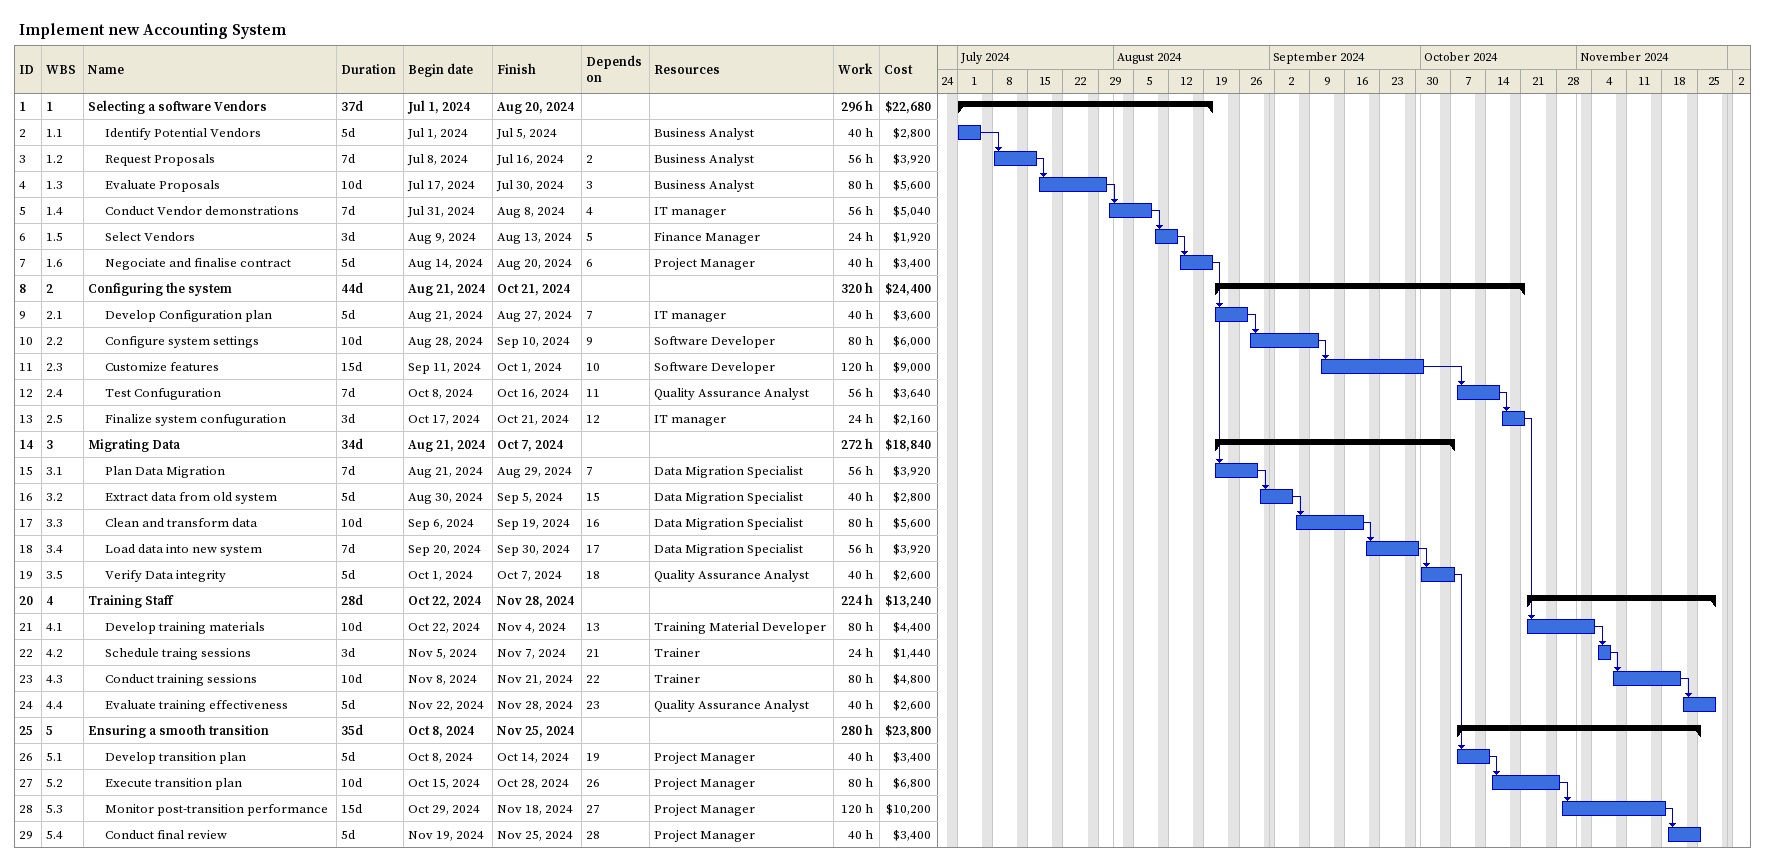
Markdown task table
Implement new Accounting System

| ID | WBS | Task | Duration | Start | Finish | Predecessors | Resources | Work (h) | Cost ($) |
|---|---|---|---|---|---|---|---|---|---|
| 1 | 1 | **Selecting a software Vendors** | 37d | 2024-07-01 | 2024-08-20 |  |  | 296 | 22680 |
| 2 | 1.1 | Identify Potential Vendors | 5d | 2024-07-01 | 2024-07-05 |  | Business Analyst | 40 | 2800 |
| 3 | 1.2 | Request Proposals | 7d | 2024-07-08 | 2024-07-16 | 2 | Business Analyst | 56 | 3920 |
| 4 | 1.3 | Evaluate Proposals | 10d | 2024-07-17 | 2024-07-30 | 3 | Business Analyst | 80 | 5600 |
| 5 | 1.4 | Conduct Vendor demonstrations | 7d | 2024-07-31 | 2024-08-08 | 4 | IT manager | 56 | 5040 |
| 6 | 1.5 | Select Vendors | 3d | 2024-08-09 | 2024-08-13 | 5 | Finance Manager | 24 | 1920 |
| 7 | 1.6 | Negociate and finalise contract | 5d | 2024-08-14 | 2024-08-20 | 6 | Project Manager | 40 | 3400 |
| 8 | 2 | **Configuring the system** | 44d | 2024-08-21 | 2024-10-21 |  |  | 320 | 24400 |
| 9 | 2.1 | Develop Configuration plan | 5d | 2024-08-21 | 2024-08-27 | 7 | IT manager | 40 | 3600 |
| 10 | 2.2 | Configure system settings | 10d | 2024-08-28 | 2024-09-10 | 9 | Software Developer | 80 | 6000 |
| 11 | 2.3 | Customize features | 15d | 2024-09-11 | 2024-10-01 | 10 | Software Developer | 120 | 9000 |
| 12 | 2.4 | Test Confuguration | 7d | 2024-10-08 | 2024-10-16 | 11 | Quality Assurance Analyst | 56 | 3640 |
| 13 | 2.5 | Finalize system confuguration | 3d | 2024-10-17 | 2024-10-21 | 12 | IT manager | 24 | 2160 |
| 14 | 3 | **Migrating Data** | 34d | 2024-08-21 | 2024-10-07 |  |  | 272 | 18840 |
| 15 | 3.1 | Plan Data Migration | 7d | 2024-08-21 | 2024-08-29 | 7 | Data Migration Specialist | 56 | 3920 |
| 16 | 3.2 | Extract data from old system | 5d | 2024-08-30 | 2024-09-05 | 15 | Data Migration Specialist | 40 | 2800 |
| 17 | 3.3 | Clean and transform data | 10d | 2024-09-06 | 2024-09-19 | 16 | Data Migration Specialist | 80 | 5600 |
| 18 | 3.4 | Load data into new system | 7d | 2024-09-20 | 2024-09-30 | 17 | Data Migration Specialist | 56 | 3920 |
| 19 | 3.5 | Verify Data integrity | 5d | 2024-10-01 | 2024-10-07 | 18 | Quality Assurance Analyst | 40 | 2600 |
| 20 | 4 | **Training Staff** | 28d | 2024-10-22 | 2024-11-28 |  |  | 224 | 13240 |
| 21 | 4.1 | Develop training materials | 10d | 2024-10-22 | 2024-11-04 | 13 | Training Material Developer | 80 | 4400 |
| 22 | 4.2 | Schedule traing sessions | 3d | 2024-11-05 | 2024-11-07 | 21 | Trainer | 24 | 1440 |
| 23 | 4.3 | Conduct training sessions | 10d | 2024-11-08 | 2024-11-21 | 22 | Trainer | 80 | 4800 |
| 24 | 4.4 | Evaluate training effectiveness | 5d | 2024-11-22 | 2024-11-28 | 23 | Quality Assurance Analyst | 40 | 2600 |
| 25 | 5 | **Ensuring a smooth transition** | 35d | 2024-10-08 | 2024-11-25 |  |  | 280 | 23800 |
| 26 | 5.1 | Develop transition plan | 5d | 2024-10-08 | 2024-10-14 | 19 | Project Manager | 40 | 3400 |
| 27 | 5.2 | Execute transition plan | 10d | 2024-10-15 | 2024-10-28 | 26 | Project Manager | 80 | 6800 |
| 28 | 5.3 | Monitor post-transition performance | 15d | 2024-10-29 | 2024-11-18 | 27 | Project Manager | 120 | 10200 |
| 29 | 5.4 | Conduct final review | 5d | 2024-11-19 | 2024-11-25 | 28 | Project Manager | 40 | 3400 |
